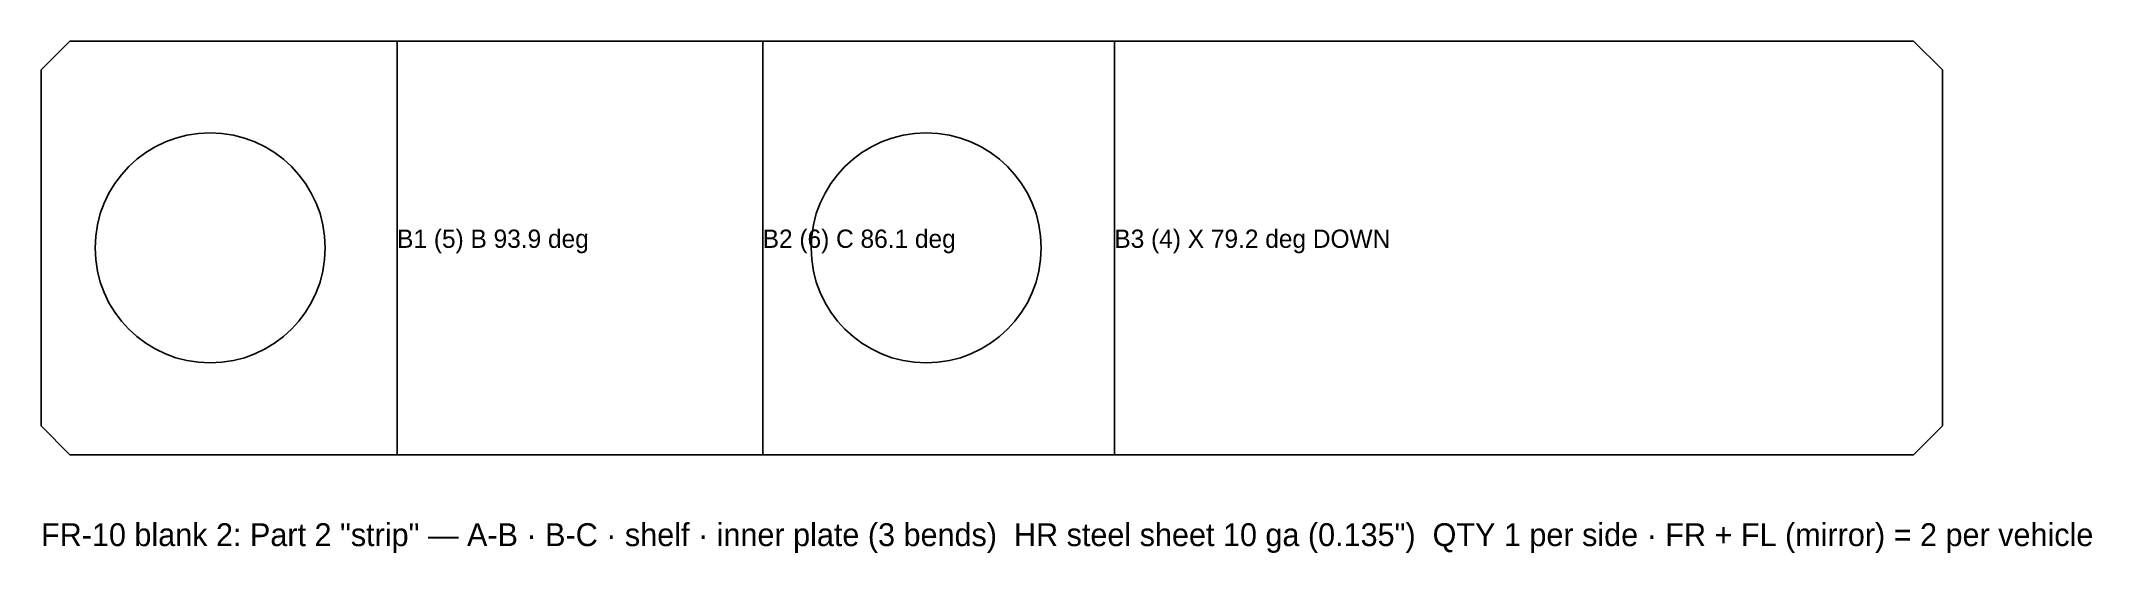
# Model space of a CAD drawing. Header units: inches. Extents: x 0 to 13.5, y -0.6 to 2.7.
import ezdxf

# ---------------------------------------------------------------- set-up
doc = ezdxf.new("R2010")
doc.units = ezdxf.units.IN
doc.header["$MEASUREMENT"] = 0
for name, color, linetype in [('BEND', 5, 'Continuous'), ('CUT', 7, 'Continuous'), ('TEXT', 3, 'Continuous')]:
    doc.layers.add(name, color=color, linetype=linetype)

msp = doc.modelspace()

# ---------------------------------------------------------------- linework, layer by layer
at = {"layer": 'BEND'}
for p, q in [((2.337, 0), (2.337, 2.716)), ((4.736, 0), (4.736, 2.716)), ((7.044, 0), (7.044, 2.716))]:
    msp.add_line(p, q, dxfattribs=at)
at = {"layer": 'CUT'}
msp.add_lwpolyline([(0, 2.526), (0.19, 2.716), (12.288, 2.716), (12.478, 2.526), (12.478, 0.19), (12.288, 0), (0.19, 0), (0, 0.19), (0, 2.526)], close=True, dxfattribs=at)
for centre in [(1.11, 1.358), (5.809, 1.358)]:
    msp.add_circle(centre, 0.755, dxfattribs=at)

# ---------------------------------------------------------------- texts
at = {"layer": 'TEXT'}
for s, height, p in [('B1 (5) B 93.9 deg', 0.12, (2.337, 1.358)), ('B2 (6) C 86.1 deg', 0.12, (4.736, 1.358)), ('B3 (4) X 79.2 deg DOWN', 0.12, (7.044, 1.358)), ('FR-10 blank 2: Part 2 "strip" — A-B · B-C · shelf · inner plate (3 bends)  HR steel sheet 10 ga (0.135")  QTY 1 per side · FR + FL (mirror) = 2 per vehicle', 0.15, (0, -0.6))]:
    msp.add_text(s, height=height, dxfattribs=at).set_placement(p)

doc.saveas('drawing.dxf')
